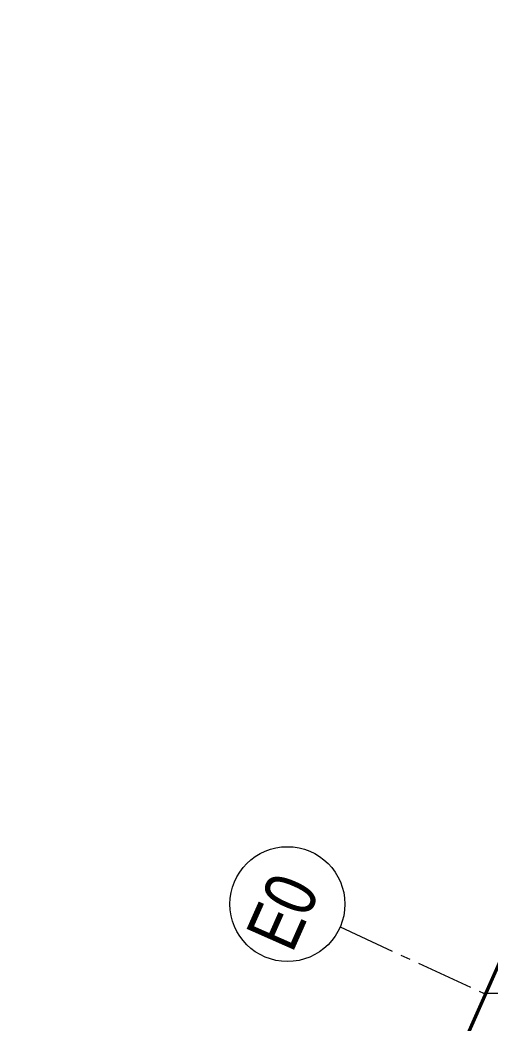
# Model space of a CAD drawing. Header units: inches. Extents: x -26012 to 27, y -11337 to 2082.
# Drawn here: x -25005 to -24710, y -37 to 592 of the extents above; entities that cross this region are included whole.
import ezdxf

# ---------------------------------------------------------------- set-up
doc = ezdxf.new("R2010")
doc.units = ezdxf.units.IN
doc.header["$LTSCALE"] = 48
doc.header["$MEASUREMENT"] = 0
doc.linetypes.add('A_Column Grid$0$CENTER2', pattern=[1.125, 0.75, -0.125, 0.125, -0.125])
for name, color, linetype in [('A106$0$C-PROP', 8, 'Continuous'), ('A_Column Grid$0$A-GRID-1D1-15', 8, 'A_Column Grid$0$CENTER2'), ('A_Column Grid$0$A-GRID-GRD1-15', 8, 'A_Column Grid$0$CENTER2'), ('XREF', 8, 'Continuous')]:
    doc.layers.add(name, color=color, linetype=linetype)
doc.styles.add('A_Column Grid$0$Style-Arial', font='arial.ttf')

# ---------------------------------------------------------------- blocks, each defined once
blk = doc.blocks.new('A106')
at = {"layer": 'A106$0$C-PROP', "lineweight": 40, "flags": 128}
for points in [[(-25004.54, -676.9), (-24022.02, 1542.09), (-21061.02, 1542.09), (-21061.02, -676.9)], [(-24808.14, -233.33), (-24022.02, 1542.09), (-21061.02, 1542.09), (-21061.02, -229.32)]]:
    blk.add_lwpolyline(points, dxfattribs=at)
blk = doc.blocks.new('A_Column Grid')
at = {"layer": 'A_Column Grid$0$A-GRID-1D1-15', "linetype": 'Continuous', "lineweight": 13}
blk.add_circle((-24837.07, 38.02), 36, dxfattribs=at)
at = {"layer": 'A_Column Grid$0$A-GRID-GRD1-15', "lineweight": 0}
blk.add_line((-24804.04, 23.72), (-24714.24, -17.91), dxfattribs=at)
at = {"layer": 'A_Column Grid$0$A-GRID-GRD1-15', "lineweight": 0, "flags": 128}
blk.add_lwpolyline([(-24714.24, -17.91), (-24395.02, -17.91)], dxfattribs=at)
at = {"layer": 'A_Column Grid$0$A-GRID-1D1-15', "linetype": 'Continuous', "lineweight": 13, "style": 'A_Column Grid$0$Style-Arial', "width": 0.789231}
blk.add_text('E0', height=32.5, rotation=66.1261, dxfattribs=at).set_placement((-24834.11, 6.68))

msp = doc.modelspace()

# ---------------------------------------------------------------- block references
at = {"layer": 'XREF'}
for name in ['A_Column Grid', 'A106']:
    msp.add_blockref(name, (0, 0), dxfattribs=at)

doc.saveas('drawing.dxf')
